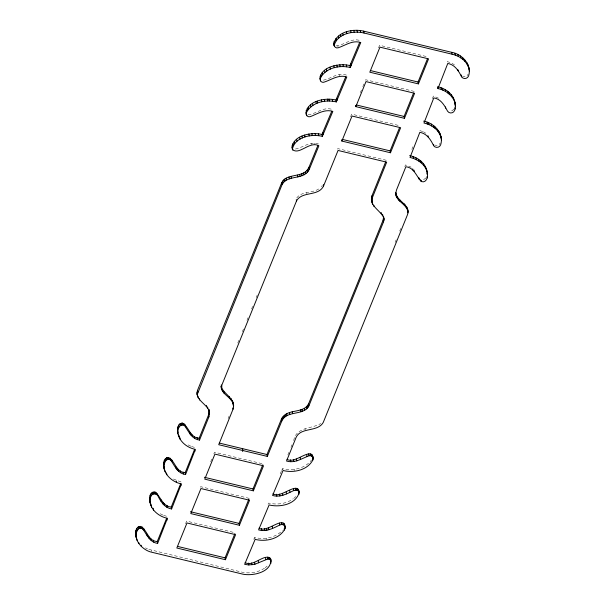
<?xml version="1.0" encoding="UTF-8"?>
<svg xmlns="http://www.w3.org/2000/svg" width="605" height="605" viewBox="0 0 605 605"><rect width="100%" height="100%" fill="white"/><g stroke="black" fill="none" stroke-linecap="round" stroke-linejoin="round"><path stroke-width="0.45" stroke-dasharray="3.02 2.27" d="M228.115 418.607L229.159 416.013M404.805 166.617L405.494 164.9L411.113 167.154M411.831 149.382L412.875 146.796M432.386 98.607L433.422 96.029L439.2 98.449M237.773 343.012L238.831 340.388M242.371 331.669L243.437 329.052M246.976 320.325L248.035 317.708M251.574 308.981L252.633 306.364M256.172 297.637L257.231 295.021M185.561 523.688L186.612 521.102L235.232 532.793M210.691 461.728L211.742 459.142M213.845 453.954L214.541 452.23L263.16 463.929M350.598 116.742L351.649 114.148L400.268 125.848M360.361 92.671L361.412 90.077M362.811 86.621L363.862 84.034M378.533 47.871L379.577 45.277L428.196 56.976M287.874 454.922L288.903 452.389M290.967 447.307L291.996 444.773M293.712 440.538C295.996 426.835 311.643 429.096 320.703 423.53M395.118 242.431L396.177 239.814M399.716 231.08L400.782 228.463M280.251 473.828L281.302 471.257M281.65 470.395L282.694 468.625C292.812 471.151 304.958 468.641 311.507 460.072M268.038 504.245L268.733 503.065C277.052 505.107 286.346 503.829 293.319 498.694M253.722 539.267L254.766 537.497C264.37 539.894 275.479 537.747 282.444 530.411M296.76 197.926C302.296 190.424 313.723 193.774 320.34 187.739M467.068 75.685L468.217 74.112M453.871 109.074L452.154 110.791L450.067 111.146M439.139 144.557L440.289 142.984M425.943 177.938L423.197 180.003M321.399 186.673L322.367 185.432M294.075 498.18L295.83 496.531M265.209 567.755L267.145 566.129M264.514 568.208C258.161 572.413 250.145 573.721 242.703 572.33L148.172 549.227M336.047 45.927C344.351 45.209 351.475 37.336 360.391 40.664M346.423 75.096C337.567 71.851 330.254 79.459 322.079 80.367M318.495 143.967C309.639 140.715 302.326 148.331 294.151 149.231M465.086 76.699L462.515 76.139M437.158 145.571L434.587 145.003M308.111 114.799C316.324 113.967 323.599 106.238 332.463 109.528M414.236 91.408L365.617 79.716L365.866 80.964M386.308 160.28L337.688 148.58L337.93 149.828M249.192 498.361L200.58 486.662L200.822 487.917M181.039 481.966L173.363 479.024M191.566 446.505L195.007 447.534M163.637 515.377L167.078 516.398M422.751 131.55L419.462 130.461L419.711 131.708M190.84 446.203L186.733 444.199M162.904 515.074L158.797 513.063M145.434 547.888L147.484 548.894M423.379 131.799L425.852 133.251M454.491 64.947L452.185 63.366L447.39 61.597L447.639 62.844M337.84 45.912L338.082 47.16M339.11 74.589L339.36 75.837M314.282 143.34L314.532 144.595M311.182 143.453L311.431 144.701M306.682 192.647L306.924 193.895M305.003 428.552L305.253 429.807M294.302 469.344L294.544 470.592M282.694 468.625L282.943 469.881M266.374 538.216L266.616 539.463M254.766 537.497L255.015 538.745M151.25 550.331L151.5 551.578"/><path stroke-width="0.91" d="M150.214 503.148C148.769 499.201 149.397 491.305 155.107 492.084C160.764 496.516 162.48 506.355 171.23 507.088L171.601 508.964C164.575 507.875 160.658 501.484 157.799 495.639C156.211 493.241 152.52 493.287 151.106 495.85C146.478 506.37 157.655 516.594 167.449 518.273L157.633 543.396C149.843 542.39 146.864 534.775 142.977 529.193C141.691 528.142 139.793 527.915 138.416 528.936C131.141 538.072 142.137 550.24 151.628 552.206L243.074 574.205C252.966 576.172 271.668 572.194 270.858 559.496C265.905 551.435 253.457 567.656 245.108 562.582M427.13 174.421L427.145 172.637C428.62 176.312 426.381 183.33 421.481 181.583C416.331 176.72 414.41 167.547 405.864 166.768L396.502 189.985C392.978 200.61 411.415 203.575 407.528 214.624L323.259 422.411C317.375 432.847 299.505 426.253 295.452 439.026L286.528 461.025C294.627 463.596 301.865 458.393 309.079 455.777C311.605 454.983 314.025 457.357 312.906 459.868C307.582 470.274 293.69 473.133 283.064 470.501L272.568 495.465C280.123 497.771 287.148 493.612 293.758 490.557C295.663 489.778 298.87 489.914 299.157 492.5C295.981 504.51 279.865 507.64 269.104 504.933L258.6 529.897C266.094 532.143 273.301 528.218 279.797 524.989C282.414 523.582 286.392 525.427 284.978 528.732C279.601 539.123 265.792 542.012 255.136 539.373L244.639 564.329L248.844 564.957L254.917 564.223L267.826 559.005L269.951 559.398L271.229 561.372M199.158 438.224C189.947 437.733 188.979 426.767 182.513 423.107C177.583 422.978 176.781 429.641 177.976 433.301C176.955 429.58 179.806 423.016 184.404 425.549C188.631 431.01 191.482 439.117 199.529 440.092L199.158 438.224L208.521 415.007L209.08 410.674C206.002 403.369 194.719 399.64 197.502 390.369L281.771 182.581C287.42 172.349 304.171 178.672 309.034 167.154L317.791 145.684M199.529 440.092L208.891 416.883L209.451 412.549L208.823 409.426L209.451 412.549M164.424 469.707C163.025 465.706 162.715 457.614 168.553 457.539C175.291 460.957 175.821 472.301 185.19 472.656L185.561 474.532C177.794 473.526 174.694 465.963 170.905 460.329C169.476 459.097 167.237 459.082 165.883 460.435C159.334 470.713 171.336 482.306 181.417 483.841L171.601 508.964M423.613 121.151C434.261 122.921 444.274 133.766 440.659 144.852C439.51 147.824 435.411 148.338 433.634 145.661C430.798 139.808 426.805 133.463 419.832 132.336L410.016 157.459C417.465 159.13 424.733 163.993 427.009 171.593C425.663 163.055 417.662 157.33 409.645 155.591M197.442 394.014L282.142 184.457C287.791 174.225 304.542 180.547 309.405 169.029L318.865 145.835C309.828 140.473 298.772 155.984 292.374 149.306C294.688 136.904 311.628 133.629 322.329 136.367L332.833 111.403C324.772 108.839 317.413 113.914 310.282 116.652C307.786 117.43 305.313 115.056 306.455 112.568C311.794 102.162 325.664 99.303 336.297 101.927L346.794 76.971C338.445 74.249 331.116 79.996 323.607 82.295C321.247 82.726 319.455 80.314 320.416 78.128C325.747 67.73 339.639 64.871 350.257 67.495L360.762 42.539C352.609 39.869 345.515 45.33 338.21 47.787C335.45 48.604 333.695 46.109 333.794 43.62C336.841 31.649 353.048 28.564 363.666 31.142L451.731 52.333C462.311 54.132 472.172 65 468.588 75.988C467.438 78.953 463.339 79.467 461.562 76.797C458.711 70.929 454.786 64.576 447.761 63.465L437.944 88.595C447.624 90.334 458.295 99.893 454.627 110.42C453.47 113.392 449.379 113.906 447.594 111.229C444.471 105.512 440.984 98.94 433.8 97.904L423.984 123.027C431.736 124.736 439.404 130.03 441.219 138.152M233.394 404.911C232.108 397.039 221.422 394.815 221.075 386.534C223.85 394.611 236.517 398.892 233.016 409.237L218.723 444.713L267.342 456.412L281.809 420.974C286.906 410.008 303.309 416.074 308.868 405.955L383.532 221.846L384.001 219.539L383.479 216.182M383.956 218.458C381.18 210.381 368.505 206.101 372.007 195.755L385.604 162.011M372.279 203.22L371.916 200.61L372.385 197.631L386.678 162.155L338.059 150.456L323.592 185.894C318.502 196.814 302.069 190.832 296.526 200.913L221.869 385.022L221.664 389.431M306.342 114.874C304.92 101.103 325.596 97.231 335.926 100.059L336.297 101.927M320.484 80.896C317.927 66.905 339.707 62.716 349.887 65.62L350.257 67.495M334.164 45.496C337.212 33.517 353.418 30.431 364.036 33.018L452.101 54.208C459.785 55.947 467.347 61.234 469.147 69.288M273.036 493.71C280.849 499.579 299.656 478.464 298.946 494.3M287.004 459.278C295.104 464.988 313.36 444.062 312.906 459.868M267.342 456.412L266.971 454.536L281.431 419.099C286.536 408.133 302.939 414.198 308.497 404.08L383.162 219.97L383.585 216.59M136.254 537.58C134.983 533.723 135.233 526.418 140.625 526.403C147.355 529.851 147.922 541.135 157.262 541.528L157.633 543.396M185.561 474.532L195.377 449.402C186.59 447.609 178.346 440.833 177.605 431.433M292.374 149.306C290.884 135.543 311.749 131.678 321.958 134.492L322.329 136.367M157.262 541.528L166.625 518.311L166.995 520.187M171.23 507.088L180.593 483.879L180.963 485.747M185.19 472.656L194.56 449.439L194.931 451.315M341.863 141.063L352.019 116.024L400.639 127.715L390.482 152.762L341.863 141.063L341.621 139.815M413.533 93.14L404.08 116.455L404.45 118.33L355.831 106.631L365.987 81.584L414.606 93.283L404.337 118.61M242.65 451.504L242.658 448.691M225.446 559.716L235.602 534.669L186.983 522.97L176.826 548.017L225.446 559.716L225.075 557.84L234.884 533.663M239.414 525.276L249.562 500.237L200.951 488.537L190.794 513.584L239.414 525.276L239.035 523.408L248.844 499.223M253.374 490.844L263.53 465.805L214.911 454.105L204.755 479.145L253.374 490.844L253.003 488.969L262.812 464.791M390.482 152.762L390.112 150.887L399.572 127.572M418.41 83.891L428.567 58.851L379.948 47.152L369.799 72.199L418.41 83.891L418.04 82.023L427.501 58.7M349.887 65.62L359.688 42.38M321.958 134.492L331.759 111.252M335.926 100.059L345.727 76.812M259.023 528.157C267.41 533.693 285.363 513.04 284.978 528.732M370.343 70.543L418.04 82.023M356.375 104.975L404.08 116.455M342.415 139.415L390.112 150.887M219.252 443.057L266.971 454.536M204.384 477.277L253.003 488.969M190.424 511.709L239.035 523.408M177.371 546.36L225.075 557.84M437.574 86.719C446.203 88.504 454.892 95.265 455.104 104.68M396.336 196.186L395.579 192.443C395.156 201.752 408.004 204.006 407.952 212.854M306.41 113.853L305.865 112.492M292.003 147.431L292.82 150.161M179.428 436.681L178.346 434.405L178.717 436.281M149.843 501.273L151 504.623M372.355 202.531L371.629 200.081M164.053 467.831L165.15 471.726M135.883 535.705L137.222 540.598M333.794 43.62L334.452 46.456M319.833 78.053L320.113 79.021M232.751 401.773L233.107 404.382M197.071 392.138L197.238 394.566M469.412 71.209L468.777 67.412M467.801 64.395L468.172 66.27M466.757 62.376L467.128 64.243M464.564 59.441L464.935 61.317M462.681 57.634L463.052 59.502M460.458 55.985L460.829 57.853M457.894 54.533L458.265 56.409M461.192 74.922L461.562 76.797M454.983 53.308L455.353 55.184M457.887 69.613L458.129 70.861M451.731 52.333L452.101 54.208M454.567 100.854L455.353 104.695M455.225 105.308L455.474 106.556M453.357 97.813L453.727 99.689M454.899 107.788L455.149 109.036M451.413 94.834L451.784 96.709M448.721 92.066L449.091 93.941M447.647 91.219L448.018 93.094M445.257 89.661L445.628 91.537M442.52 88.322L442.89 90.198M445.469 106.926L445.719 108.182M441.022 87.74L441.393 89.616M437.702 87.347L437.944 88.595M441.484 140.073L440.848 136.284M439.873 133.266L440.243 135.142M438.829 131.24L439.2 133.115M437.453 129.266L437.823 131.141M434.753 126.498L435.124 128.373M433.687 125.651L434.057 127.526M431.289 124.101L431.66 125.969M433.384 144.413L433.634 145.661M428.552 122.762L428.922 124.63M427.054 122.18L427.425 124.048M427.954 135.686L428.204 136.934M425.428 166.685L425.799 168.561M426.971 176.66L427.221 177.908M423.485 163.698L423.855 165.573M420.785 160.938L421.163 162.805M418.569 159.281L418.94 161.157M421.239 180.335L421.481 181.583M415.998 157.837L416.369 159.705M420.278 179.723L420.528 180.978M418.894 177.704L419.265 179.572M413.094 156.612L413.465 158.487M413.994 170.118L414.243 171.374M412.723 168.878L412.973 170.126M407.415 208.551L407.944 211.205M406.825 207.069L407.195 208.937M405.35 204.989L405.721 206.857M404.08 203.666L404.45 205.541M399.731 199.726L400.102 201.594M398.377 198.319L398.748 200.187M397.205 196.814L397.576 198.69M396.298 195.181L396.668 197.056M363.666 31.142L364.036 33.018M360.27 30.522L360.64 32.39M356.973 30.25L357.343 32.125M353.789 30.318L354.159 32.194M350.741 30.696L351.112 32.572M383.63 217.664L384.001 219.539M346.483 31.793L346.854 33.668M382.564 214.253L382.806 215.501M383.494 218.791L383.865 220.666M383.162 219.97L383.532 221.846M381.135 212.453L381.377 213.701M350.93 63.858L351.301 65.726M342.68 33.396L343.05 35.271M355.581 105.383L355.831 106.631M340.456 34.674L340.827 36.55M346.302 64.954L346.673 66.83M372.007 195.755L372.385 197.631M373.807 205.322L374.056 206.57M371.667 197.298L372.037 199.166M372.476 203.151L372.725 204.399M371.546 198.735L371.916 200.61M338.505 36.073L338.876 37.941M343.005 64.682L343.375 66.558M336.168 38.274L336.546 40.149M335.563 39.007L335.934 40.883M339.829 64.75L340.199 66.626M334.262 41.155L334.633 43.023M334.013 41.821L334.384 43.696M336.781 65.136L337.151 67.004M333.892 65.801L334.262 67.669M336.97 98.29L337.34 100.165M329.929 67.246L330.3 69.121M326.488 69.106L326.859 70.982M332.342 99.386L332.712 101.262M324.545 70.505L324.915 72.381M329.044 99.122L329.415 100.99M322.208 72.706L322.578 74.581M327.434 99.114L327.804 100.982M320.642 74.891L321.013 76.767M320.045 76.26L320.416 78.128M324.318 99.341L324.688 101.216M321.346 99.87L321.716 101.738M317.232 101.148L317.602 103.016M323.002 132.722L323.373 134.597M315.961 101.678L316.332 103.553M312.52 103.546L312.898 105.421M318.374 133.826L318.744 135.694M310.577 104.937L310.947 106.813M315.076 133.554L315.447 135.429M308.24 107.138L308.611 109.013M323.342 184.646L323.592 185.894M307.113 108.613L307.484 110.481M311.893 133.622L312.263 135.497M306.085 110.692L306.455 112.568M306.538 114.481L306.78 115.729M308.852 134L309.223 135.875M304.587 135.096L304.958 136.972M309.034 167.154L309.405 169.029M301.993 136.117L302.364 137.985M307.779 169.249L308.157 171.124M307.068 170.149L307.438 172.024M299.641 137.32L300.012 139.195M305.472 171.684L305.843 173.559M303.68 172.901L304.05 174.777M296.609 139.377L296.979 141.245M301.729 173.839L302.099 175.715M294.28 141.578L294.65 143.446M299.649 174.565L300.019 176.441M292.714 143.763L293.085 145.631M291.958 145.767L292.328 147.635M297.501 175.125L297.872 177M296.284 199.665L296.526 200.913M291.013 176.463L291.383 178.339M288.986 176.993L289.356 178.868M286.241 178.052L286.611 179.927M284.652 179.019L285.023 180.887M283.949 179.587L284.32 181.462M282.724 180.94L283.095 182.816M281.771 182.581L282.142 184.457M308.497 404.08L308.868 405.955M307.892 405.199L308.27 407.067M307.174 406.182L307.544 408.057M306.342 407.044L306.712 408.92M304.353 408.436L304.723 410.303M312.755 456.193L313.125 458.068M312.467 455.232L312.838 457.1M311.877 454.491L312.248 456.367M311.477 454.226L311.847 456.094M302.001 409.441L302.371 411.309M310.501 453.886L310.872 455.762M300.708 409.835L301.078 411.702M308.709 453.901L309.079 455.777M306.637 454.499L307.007 456.374M292.223 411.665L292.593 413.533M300.148 457.622L300.526 459.498M289.417 412.489L289.787 414.357M296.442 459.044L296.813 460.919M286.717 413.684L287.088 415.559M285.477 414.463L285.847 416.338M293.47 459.664L293.841 461.539M284.32 415.378L284.69 417.253M298.787 490.632L299.157 492.5M298.507 489.664L298.878 491.54M297.91 488.931L298.28 490.806M283.253 416.452L283.624 418.32M297.509 488.658L297.879 490.534M296.541 488.318L296.911 490.194M282.285 417.684L282.664 419.56M290.37 459.777L290.74 461.653M295.384 488.265L295.754 490.141M281.431 419.099L281.809 420.974M293.387 488.681L293.758 490.557M289.591 490.368L289.961 492.236M286.188 492.054L286.558 493.93M282.482 493.476L282.853 495.351M279.51 494.096L279.881 495.971M284.539 524.096L285.197 526.94M283.942 523.363L284.32 525.238M283.087 522.886L283.458 524.762M284.138 528.853L284.388 530.101M276.402 494.209L276.78 496.085M281.416 522.697L281.786 524.573M279.427 523.113L279.797 524.989M272.22 526.486L272.59 528.362M268.514 527.915L268.885 529.783M266.548 528.377L266.918 530.252M270.571 558.536L270.942 560.404M264.521 528.626L264.892 530.502M270.314 558.135L270.685 560.011M270.768 561.924L271.017 563.172M269.58 557.523L269.951 559.398M268.612 557.19L268.983 559.065M267.448 557.129L267.826 559.005M261.39 528.566L261.761 530.441M265.459 557.545L265.829 559.421M233.235 405.01L233.477 406.258M232.297 400.593L232.668 402.461M230.974 398.423L231.344 400.298M232.766 407.989L233.016 409.237M229.272 396.517L229.643 398.392M258.259 560.926L258.63 562.801M223.646 391.291L224.016 393.159M221.286 384.954L221.536 386.202M222.216 389.491L222.587 391.359M221.15 386.081L221.392 387.329M254.546 562.347L254.917 564.223M251.582 562.968L251.952 564.843M248.474 563.081L248.844 564.957M209.035 412.739L209.406 414.614M207.576 406.931L207.817 408.178M208.521 415.007L208.891 416.883M206.403 405.426L206.653 406.673M199.431 398.755L199.673 400.003M197.502 390.369L197.873 392.244M197.835 396.056L198.206 397.924M197.079 393.787L197.608 396.441M197.124 437.634L197.502 439.51M194.364 436.447L194.734 438.322M192.057 434.866L192.428 436.742M190.787 433.619L191.157 435.494M189.705 432.265L190.076 434.133M185.357 424.892L185.727 426.767M184.033 423.681L184.404 425.549M182.513 423.107L182.884 424.975M181.462 423.114L181.833 424.99M180.426 423.462L180.797 425.338M179.942 423.757L180.313 425.633M178.672 425.111L179.042 426.979M177.809 427.085L178.18 428.96M179.791 437.445L180.161 439.313M177.484 429.573L177.855 431.441M183.164 472.074L183.534 473.942M180.396 470.879L180.766 472.755M178.089 469.298L178.46 471.174M176.819 468.058L177.189 469.934M175.745 466.697L176.115 468.572M176.229 480.983L176.471 482.238M171.797 459.853L172.168 461.728M170.534 458.454L170.905 460.329M170.065 458.114L170.436 459.989M168.553 457.539L168.924 459.414M168.024 457.501L168.394 459.377M166.972 457.683L167.343 459.558M166.466 457.894L166.836 459.77M165.513 458.567L165.883 460.435M164.363 460.14L164.734 462.008M166.473 472.876L166.844 474.751M163.668 462.303L164.038 464.171M163.539 464.92L163.91 466.795M167.305 505.757L167.676 507.633M166.428 505.319L166.806 507.187M164.129 503.738L164.5 505.606M162.858 502.49L163.229 504.366M160.862 499.7L161.232 501.568M157.429 493.763L157.799 495.639M156.098 492.546L156.468 494.421M155.107 492.084L155.477 493.96M154.056 491.941L154.426 493.809M153.004 492.115L153.375 493.99M152.014 492.629L152.384 494.497M150.736 493.975L151.106 495.85M153.239 508.291L153.609 510.159M150.108 495.23L150.479 497.106M151.295 505.304L151.673 507.179M149.594 497.567L149.964 499.435M150.411 503.277L150.789 505.145M149.579 499.352L149.949 501.227M153.345 540.189L153.715 542.065M150.872 538.737L151.242 540.613M148.891 536.922L149.261 538.798M146.894 534.132L147.265 536.007M143.869 528.725L144.24 530.593M142.599 527.318L142.977 529.193M142.137 526.985L142.508 528.853M140.625 526.403L140.995 528.278M140.095 526.373L140.466 528.248M139.044 526.554L139.415 528.422M138.046 527.061L138.416 528.936M141.109 545.226L141.358 546.474M136.775 528.415L137.146 530.283M138.666 542.367L138.916 543.615M135.913 530.388L136.284 532.264M135.588 532.876L135.959 534.744M426.631 169.725L427.516 174.512"/></g></svg>
